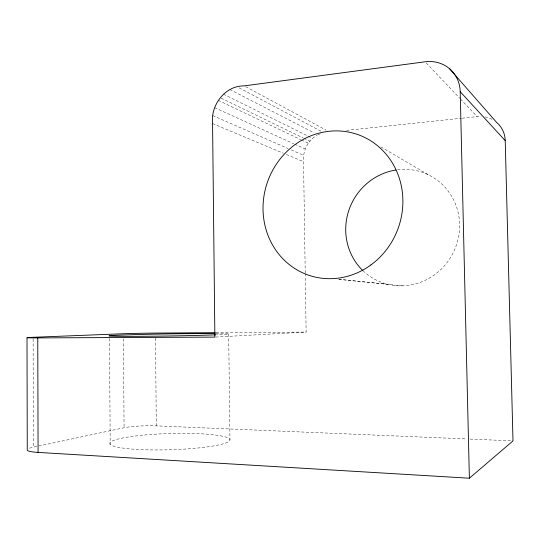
<?xml version="1.0" encoding="UTF-8"?>
<svg xmlns="http://www.w3.org/2000/svg" width="540" height="540" viewBox="0 0 540 540"><rect width="100%" height="100%" fill="white"/><g stroke="black" fill="none" stroke-linecap="round" stroke-linejoin="round"><path stroke-width="0.41" stroke-dasharray="2.7 2.03" d="M305.228 273.031L303.541 161.69C302.481 151.186 307.814 140.319 317.122 135.189M317.783 134.737L320.726 133.677M29.558 448.187A28.559 3.861 -2.7 0 1 33.399 447.154L124.072 427.754A23.963 2.869 -1.8 0 1 156.283 425.871L466.729 438.946M346.552 130.369L461.275 118.28M462.112 118.193L477.191 116.6A27.803 25.92 -39.3 0 1 481.12 116.478M215.71 337.061L306.126 332.073L305.242 273.875M216.081 332.681L306.126 332.073M470.09 439.088L513 440.897M338.992 279.301L387.632 284.263M338.58 279.342L402.354 285.836M212.571 123.579L283.325 153.218M286.436 154.521L303.541 161.69M212.652 115.56L288.171 148.547M291.256 149.891L303.581 155.277M214.589 107.649L293.76 143.768M294.516 144.119L305.174 148.979M218.261 100.352L300.659 139.61M301.415 139.968L308.219 143.215M221.13 98.192L303.136 137.916M303.899 138.287L309.974 141.23M223.432 94.156L307.226 135.729M307.982 136.107L312.512 138.355M229.77 89.478L314.05 132.82M239.085 87.831L321.449 131.436M245.714 86.677L326.113 130.14M380.876 146.914L428.855 175.034M426.256 63.005L459.824 98.327M460.404 98.942L477.191 116.6M228.677 334.004L229.966 439.992M155.534 338.155L156.283 425.871M123.451 338.762L124.072 427.754M109.512 338.526L110.187 444.319A60.142 8.12 -1.7 0 0 201.859 447.599A60.142 8.12 -1.7 0 0 202.169 433.87L188.858 433.39A60.142 8.12 -1.7 0 0 110.167 444.299M33.116 338.972L33.399 447.154M484.981 116.91A27.803 25.92 -39.3 0 1 492.905 119.813M397.494 169.803A58.739 56.45 -62.1 0 1 456.226 245.606A58.739 56.45 -62.1 0 1 362.408 270.149M215.987 333.558A59.819 1.033 -0.9 0 1 216.709 334.8"/><path stroke-width="0.81" d="M27 337.763L27.263 450.272A28.559 3.861 -2.7 0 0 38.084 452.412L469.382 478.211L513 440.897L505.224 140.636A27.803 25.92 -39.3 0 0 496.651 122.445L449.469 68.648M215.237 332.687L155.486 333.092A23.841 0.365 -0.9 0 0 123.417 333.727L33.116 337.298A28.384 0.493 -1 0 0 37.76 337.905L214.873 337.109L212.571 123.579C210.485 105.226 224.964 85.529 244.235 85.88L425.095 61.79A35.552 32.393 -48 0 1 460.208 91.706L505.224 140.636M460.208 91.706L469.382 478.211M37.76 337.905L38.084 452.412M362.408 270.149A58.739 56.45 -62.1 0 1 348.827 210.411A58.739 56.45 -62.1 0 1 395.854 170.039M215.946 334.834A59.819 1.033 -0.9 0 1 137.565 336.319A59.819 1.033 -0.9 0 1 114.669 335.36A59.819 1.033 -0.9 0 1 187.846 333.659L201.083 333.558A59.819 1.033 -0.9 0 1 215.136 333.551M370.872 264.971A74.493 69.316 -70 0 0 364.878 137.545A74.493 69.316 -70 0 0 263.101 211.849A74.493 69.316 -70 0 0 370.872 264.971"/></g></svg>
